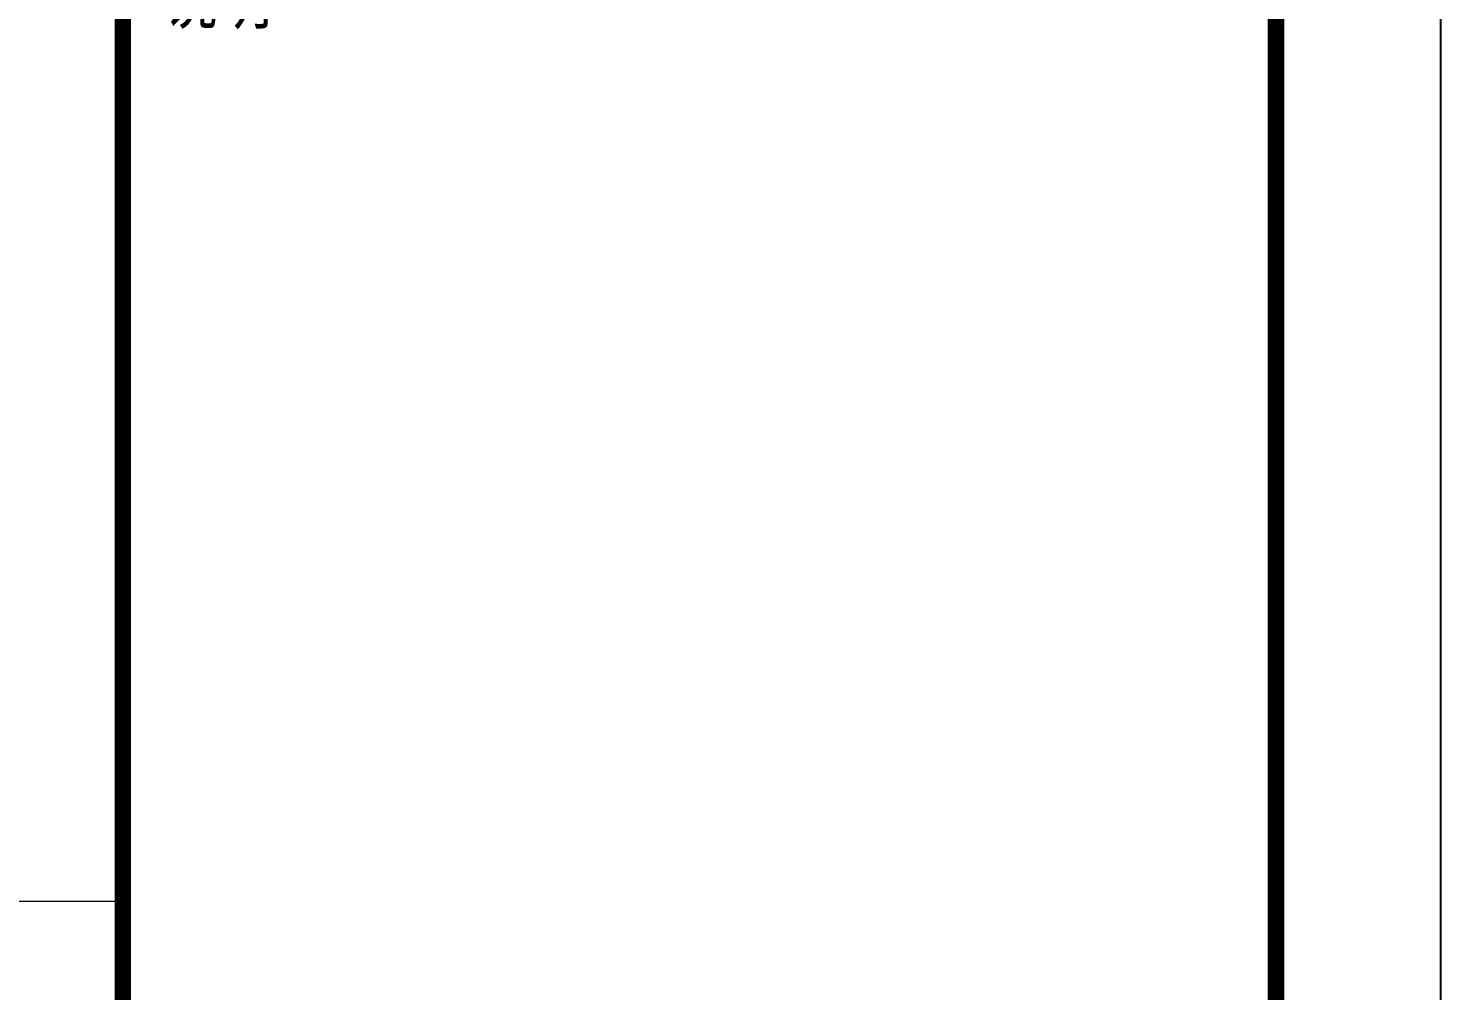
# Model space of a CAD drawing. Extents: x 1051052 to 1482120, y -981644 to -673261.
# Drawn here: x 1352536 to 1364772, y -798439 to -790097 of the extents above; entities that cross this region are included whole.
import ezdxf

# ---------------------------------------------------------------- set-up
doc = ezdxf.new("R2010")
doc.units = 0
doc.header["$LTSCALE"] = 1000
doc.header["$MEASUREMENT"] = 0
doc.layers.add('TK', color=142, linetype='Continuous')
doc.layers.add('填充', color=8, linetype='Continuous')
doc.layers.add('图框外框__细线', color=9, linetype='Continuous', lineweight=18)
doc.styles.add('HYZT1', font='', dxfattribs={"width": 0.8})
doc.styles.get('HYZT1').set_extended_font_data('SimSun')

# ---------------------------------------------------------------- blocks, each defined once
blk = doc.blocks.new('A$C05385F37')
at = {"layer": 'TK'}
blk.add_line((-1000, -1000), (-1000, -26100.1), dxfattribs=at)
at = {"layer": 'TK', "const_width": 100}
blk.add_lwpolyline([(-8000, -1000), (-8000, -41000)], dxfattribs=at)
at = {"layer": 'TK', "style": 'HYZT1', "width": 0.8}
blk.add_text('说明', height=300, dxfattribs=at).set_placement((-7751, -20445.3))
blk = doc.blocks.new('A2K')
at = {"layer": 'TK'}
blk.add_lwpolyline([(0, 0), (59400, 0), (59400, 42000), (0, 42000)], close=True, dxfattribs=at)
at = {"layer": 'TK', "const_width": 100}
blk.add_lwpolyline([(2500, 1000), (58400, 1000), (58400, 41000), (2500, 41000)], close=True, dxfattribs=at)
at = {"color": 4}
blk.add_blockref('A$C05385F37', (59400, 42000), dxfattribs=at)

msp = doc.modelspace()

# ---------------------------------------------------------------- linework, layer by layer
at = {"layer": '图框外框__细线'}
for p, q in [((1353353.309, -762304.095), (1353353.309, -813604.095)), ((1353353.309, -762304.095), (1353353.309, -813604.095)), ((1283564.523, -797661.907), (1353353.309, -797661.907))]:
    msp.add_line(p, q, dxfattribs=at)

# ---------------------------------------------------------------- block references
at = {"layer": '填充', "xscale": 1.427198797693996, "yscale": 1.427198797693996, "zscale": 1.427198797693996}
msp.add_blockref('A2K', (1279996.526, -820818.235), dxfattribs=at)

doc.saveas('drawing.dxf')
